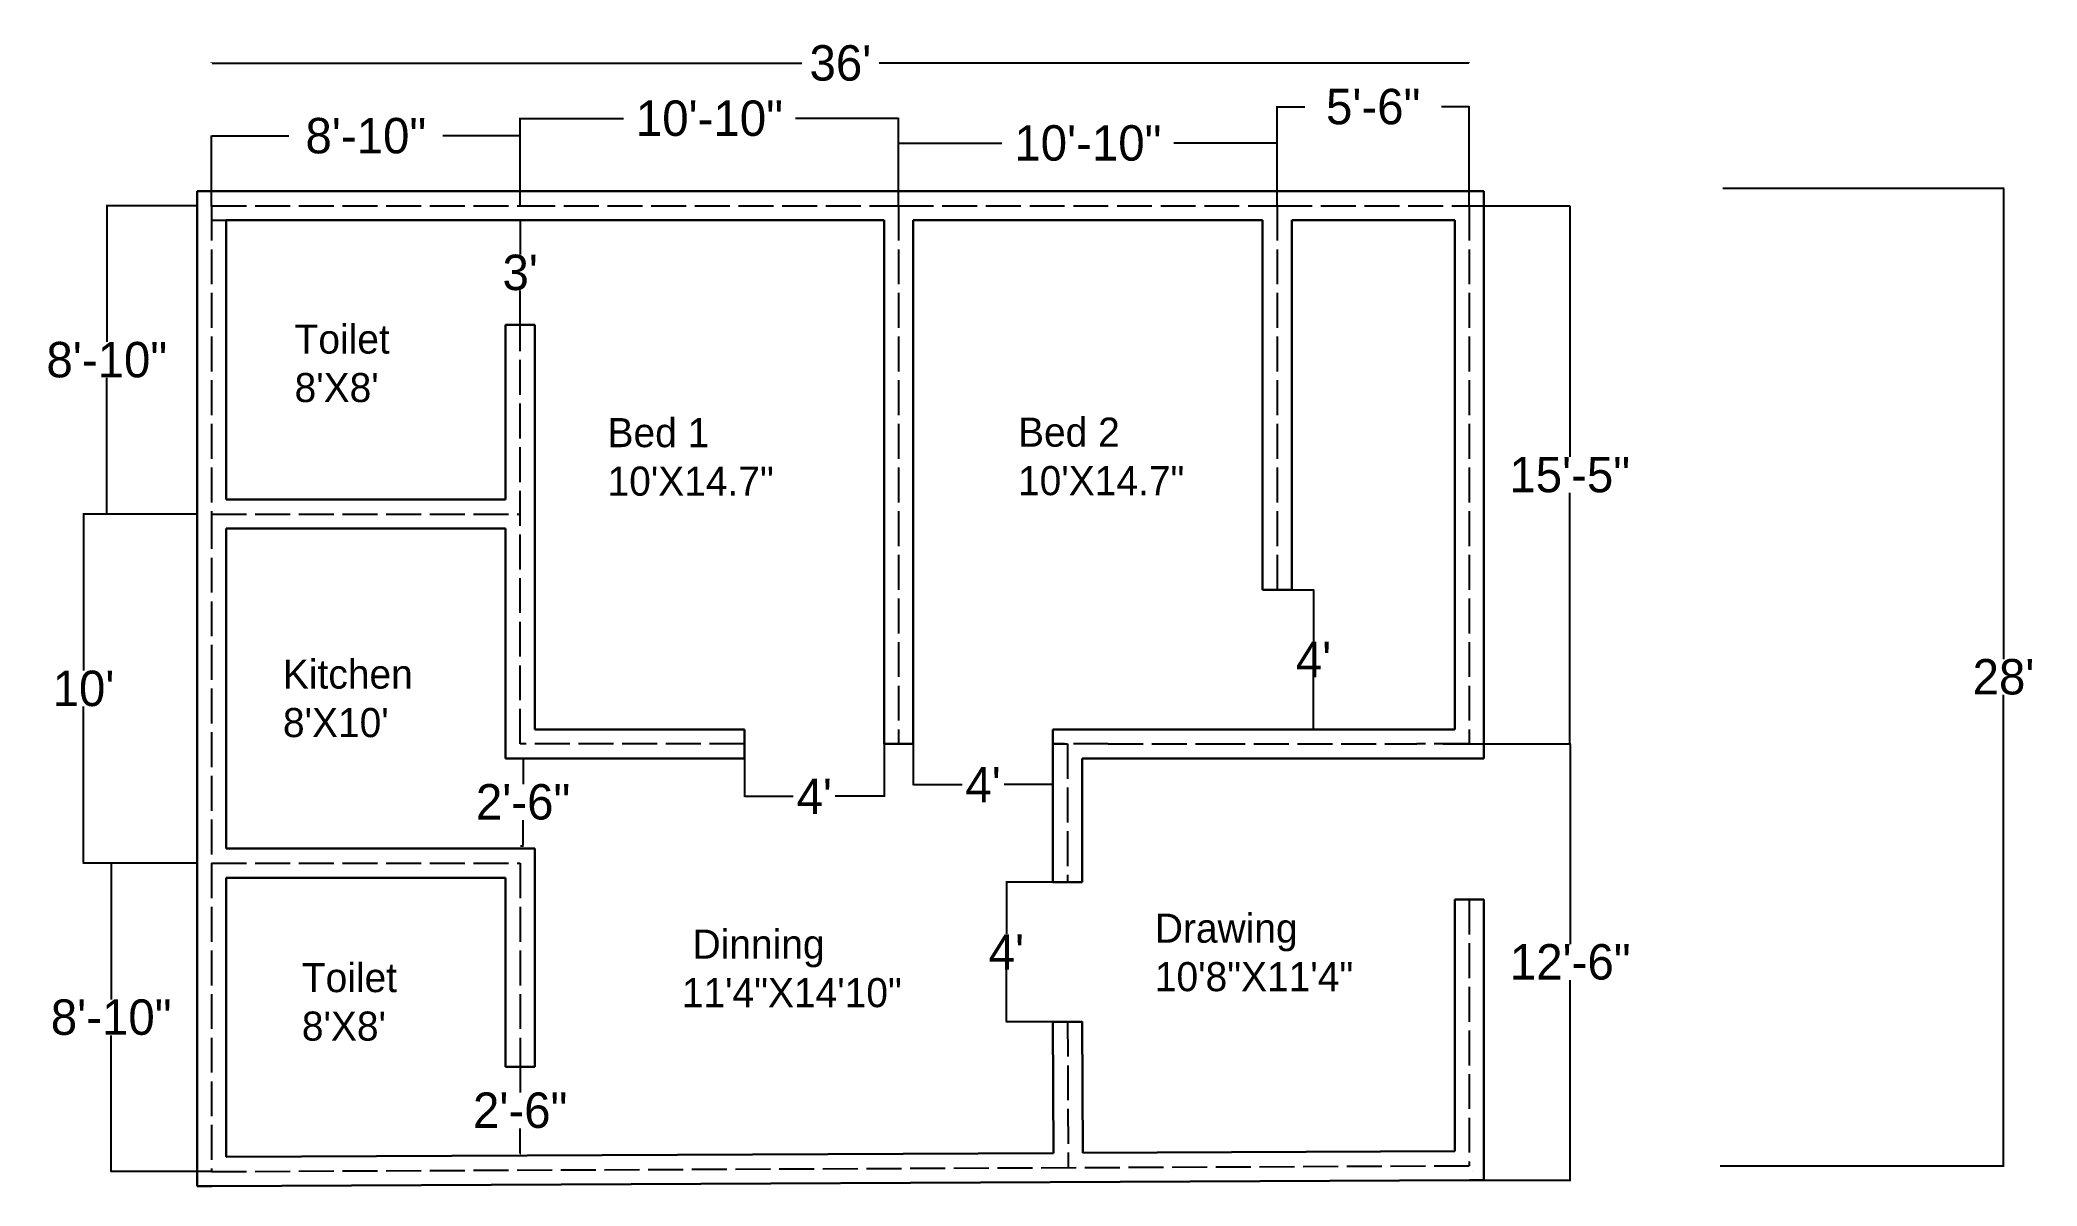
# Model space of a CAD drawing. Header units: feet. Extents: x 145 to 831, y 542 to 936.
import ezdxf

# ---------------------------------------------------------------- set-up
doc = ezdxf.new("R2010")
doc.units = ezdxf.units.FT
doc.header["$MEASUREMENT"] = 0
doc.linetypes.add('ACAD_ISO02W100', pattern=[15, 12, -3])
doc.layers.get('Defpoints').update_dxf_attribs({"linetype": 'ACAD_ISO02W100'})
doc.layers.add('Dimention', color=80, linetype='Continuous')
doc.layers.add('TEXT', color=2, linetype='Continuous')
doc.layers.add('OFFSET', color=255, linetype='Continuous', lineweight=30)
doc.dimstyles.get("Standard").update_dxf_attribs({"dimtxt": 12.18, "dimasz": 0.18, "dimexe": 0.18, "dimexo": 0.0625, "dimgap": 0.09, "dimtad": 0, "dimtih": 1, "dimtoh": 1, "dimdec": 4, "dimzin": 0, "dimdsep": 46, "dimlunit": 4, "dimtxsty": 'Standard', "dimcen": 0.09, "dimadec": 0, "dimazin": 0, "dimtfac": 1, "dimtdec": 4, "dimtofl": 0, "dimtmove": 0, "dimatfit": 3, "dimfxl": 1, "dimtolj": 1, "dimtzin": 0, "dimarcsym": 0})

# ---------------------------------------------------------------- blocks, each defined once
blk = doc.blocks.new('*D1')
at = {"layer": 'Defpoints', "color": 0}
for p in [(309.5, 903), (203.47, 878.82), (309.5, 879)]:
    blk.add_point(p, dxfattribs=at)
at = {"layer": 'Dimention', "color": 0, "lineweight": -2}
for p, q in [((203.47, 878.8825), (203.47, 903.18)), ((203.65, 903), (230.005, 903)), ((309.32, 903), (282.965, 903)), ((309.5, 879.0625), (309.5, 903.18))]:
    blk.add_line(p, q, dxfattribs=at)
at = {"layer": 'Dimention', "color": 0}
for points in [[(203.65, 903.03), (203.65, 902.97), (203.47, 903)], [(309.32, 903.03), (309.32, 902.97), (309.5, 903)]]:
    blk.add_solid(points, dxfattribs=at)
at = {"layer": 'Dimention', "color": 0, "insert": (256.485, 903), "char_height": 12.18, "attachment_point": 5}
blk.add_mtext('\\A1;8\'-10"', dxfattribs=at)
blk = doc.blocks.new('*D2')
at = {"layer": 'Defpoints', "color": 0}
for p in [(439.5, 909), (309.5, 879), (439.5, 879)]:
    blk.add_point(p, dxfattribs=at)
at = {"layer": 'Dimention', "color": 0, "lineweight": -2}
for p, q in [((309.5, 879.0625), (309.5, 909.18)), ((309.68, 909), (344.975, 909)), ((439.32, 909), (404.025, 909)), ((439.5, 879.0625), (439.5, 909.18))]:
    blk.add_line(p, q, dxfattribs=at)
at = {"layer": 'Dimention', "color": 0}
for points in [[(309.68, 909.03), (309.68, 908.97), (309.5, 909)], [(439.32, 909.03), (439.32, 908.97), (439.5, 909)]]:
    blk.add_solid(points, dxfattribs=at)
at = {"layer": 'Dimention', "color": 0, "insert": (374.5, 909), "char_height": 12.18, "attachment_point": 5}
blk.add_mtext('\\A1;10\'-10"', dxfattribs=at)
blk = doc.blocks.new('*D3')
at = {"layer": 'Defpoints', "color": 0}
for p in [(569.5, 900.5), (439.5, 879), (569.5, 879)]:
    blk.add_point(p, dxfattribs=at)
at = {"layer": 'Dimention', "color": 0, "lineweight": -2}
for p, q in [((439.5, 879.0625), (439.5, 900.68)), ((439.68, 900.5), (474.975, 900.5)), ((569.32, 900.5), (534.025, 900.5)), ((569.5, 879.0625), (569.5, 900.68))]:
    blk.add_line(p, q, dxfattribs=at)
at = {"layer": 'Dimention', "color": 0}
for points in [[(439.68, 900.53), (439.68, 900.47), (439.5, 900.5)], [(569.32, 900.53), (569.32, 900.47), (569.5, 900.5)]]:
    blk.add_solid(points, dxfattribs=at)
at = {"layer": 'Dimention', "color": 0, "insert": (504.5, 900.5), "char_height": 12.18, "attachment_point": 5}
blk.add_mtext('\\A1;10\'-10"', dxfattribs=at)
blk = doc.blocks.new('*D4')
at = {"layer": 'Defpoints', "color": 0}
for p in [(635.5, 913), (569.5, 879), (635.5, 879)]:
    blk.add_point(p, dxfattribs=at)
at = {"layer": 'Dimention', "color": 0, "lineweight": -2}
for p, q in [((569.5, 879.0625), (569.5, 913.18)), ((569.68, 913), (579.065, 913)), ((635.32, 913), (625.935, 913)), ((635.5, 879.0625), (635.5, 913.18))]:
    blk.add_line(p, q, dxfattribs=at)
at = {"layer": 'Dimention', "color": 0}
for points in [[(569.68, 913.03), (569.68, 912.97), (569.5, 913)], [(635.32, 913.03), (635.32, 912.97), (635.5, 913)]]:
    blk.add_solid(points, dxfattribs=at)
at = {"layer": 'Dimention', "color": 0, "insert": (602.5, 913), "char_height": 12.18, "attachment_point": 5}
blk.add_mtext('\\A1;5\'-6"', dxfattribs=at)
blk = doc.blocks.new('*D5')
at = {"layer": 'Defpoints', "color": 0}
for p in [(635.5, 879), (626.5, 694), (670, 694)]:
    blk.add_point(p, dxfattribs=at)
at = {"layer": 'Dimention', "color": 0, "lineweight": -2}
for p, q in [((635.5625, 879), (670.18, 879)), ((670, 878.82), (670, 792.68)), ((670, 694.18), (670, 780.32)), ((626.5625, 694), (670.18, 694))]:
    blk.add_line(p, q, dxfattribs=at)
at = {"layer": 'Dimention', "color": 0}
for points in [[(669.97, 878.82), (670.03, 878.82), (670, 879)], [(669.97, 694.18), (670.03, 694.18), (670, 694)]]:
    blk.add_solid(points, dxfattribs=at)
at = {"layer": 'Dimention', "color": 0, "insert": (670, 786.5), "char_height": 12.18, "attachment_point": 5}
blk.add_mtext('\\A1;15\'-5"', dxfattribs=at)
blk = doc.blocks.new('*D7')
at = {"layer": 'Defpoints', "color": 0}
for p in [(386.5, 694), (434.5, 694), (434.5, 676)]:
    blk.add_point(p, dxfattribs=at)
at = {"layer": 'Dimention', "color": 0, "lineweight": -2}
for p, q in [((386.5, 693.9375), (386.5, 675.82)), ((434.5, 693.9375), (434.5, 675.82)), ((386.68, 676), (403.305, 676)), ((434.32, 676), (417.695, 676))]:
    blk.add_line(p, q, dxfattribs=at)
at = {"layer": 'Dimention', "color": 0}
for points in [[(386.68, 676.03), (386.68, 675.97), (386.5, 676)], [(434.32, 676.03), (434.32, 675.97), (434.5, 676)]]:
    blk.add_solid(points, dxfattribs=at)
at = {"layer": 'Dimention', "color": 0, "insert": (410.5, 676), "char_height": 12.18, "attachment_point": 5}
blk.add_mtext("\\A1;4'", dxfattribs=at)
blk = doc.blocks.new('*D8')
at = {"layer": 'Defpoints', "color": 0}
for p in [(564.5, 747), (564.5, 699), (582, 699)]:
    blk.add_point(p, dxfattribs=at)
at = {"layer": 'Dimention', "color": 0, "lineweight": -2}
for p, q in [((564.5625, 747), (582.18, 747)), ((582, 746.82), (582, 729.18)), ((582, 699.18), (582, 716.82)), ((564.5625, 699), (582.18, 699))]:
    blk.add_line(p, q, dxfattribs=at)
at = {"layer": 'Dimention', "color": 0}
for points in [[(581.97, 746.82), (582.03, 746.82), (582, 747)], [(581.97, 699.18), (582.03, 699.18), (582, 699)]]:
    blk.add_solid(points, dxfattribs=at)
at = {"layer": 'Dimention', "color": 0, "insert": (582, 723), "char_height": 12.18, "attachment_point": 5}
blk.add_mtext("\\A1;4'", dxfattribs=at)
blk = doc.blocks.new('*D9')
at = {"layer": 'Defpoints', "color": 0}
for p in [(722.5, 885), (721.59, 549), (819, 549)]:
    blk.add_point(p, dxfattribs=at)
at = {"layer": 'Dimention', "color": 0, "lineweight": -2}
for p, q in [((722.56, 885), (819.18, 885)), ((819, 884.82), (819, 723.18)), ((819, 549.18), (819, 710.82)), ((721.65, 549), (819.18, 549))]:
    blk.add_line(p, q, dxfattribs=at)
at = {"layer": 'Dimention', "color": 0}
for points in [[(818.97, 884.82), (819.03, 884.82), (819, 885)], [(818.97, 549.18), (819.03, 549.18), (819, 549)]]:
    blk.add_solid(points, dxfattribs=at)
at = {"layer": 'Dimention', "color": 0, "insert": (819, 717), "char_height": 12.18, "attachment_point": 5}
blk.add_mtext("\\A1;28'", dxfattribs=at)
blk = doc.blocks.new('*D10')
at = {"layer": 'Defpoints', "color": 0}
for p in [(640.5, 694), (670.18, 694), (640.5, 544)]:
    blk.add_point(p, dxfattribs=at)
at = {"layer": 'Dimention', "color": 0, "lineweight": -2}
for p, q in [((640.56, 694), (670.36, 694)), ((670.18, 693.82), (670.18, 625.18)), ((670.18, 544.18), (670.18, 612.82)), ((640.56, 544), (670.36, 544))]:
    blk.add_line(p, q, dxfattribs=at)
at = {"layer": 'Dimention', "color": 0}
for points in [[(670.15, 693.82), (670.21, 693.82), (670.18, 694)], [(670.15, 544.18), (670.21, 544.18), (670.18, 544)]]:
    blk.add_solid(points, dxfattribs=at)
at = {"layer": 'Dimention', "color": 0, "insert": (670.18, 619), "char_height": 12.18, "attachment_point": 5}
blk.add_mtext('\\A1;12\'-6"', dxfattribs=at)
blk = doc.blocks.new('*D11')
at = {"layer": 'Defpoints', "color": 0}
for p in [(167.5, 879), (198.5, 879), (198.5, 773)]:
    blk.add_point(p, dxfattribs=at)
at = {"layer": 'Dimention', "color": 0, "lineweight": -2}
for p, q in [((198.4375, 879), (167.32, 879)), ((167.5, 878.82), (167.5, 832.18)), ((167.5, 773.18), (167.5, 819.82)), ((198.4375, 773), (167.32, 773))]:
    blk.add_line(p, q, dxfattribs=at)
at = {"layer": 'Dimention', "color": 0}
for points in [[(167.47, 878.82), (167.53, 878.82), (167.5, 879)], [(167.47, 773.18), (167.53, 773.18), (167.5, 773)]]:
    blk.add_solid(points, dxfattribs=at)
at = {"layer": 'Dimention', "color": 0, "insert": (167.5, 826), "char_height": 12.18, "attachment_point": 5}
blk.add_mtext('\\A1;8\'-10"', dxfattribs=at)
blk = doc.blocks.new('*D12')
at = {"layer": 'Defpoints', "color": 0}
for p in [(198.4375, 773), (159.5, 653), (198.5, 653)]:
    blk.add_point(p, dxfattribs=at)
at = {"layer": 'Dimention', "color": 0, "lineweight": -2}
for p, q in [((198.375, 773), (159.32, 773)), ((159.5, 772.82), (159.5, 719.18)), ((159.5, 653.18), (159.5, 706.82)), ((198.4375, 653), (159.32, 653))]:
    blk.add_line(p, q, dxfattribs=at)
at = {"layer": 'Dimention', "color": 0}
for points in [[(159.47, 772.82), (159.53, 772.82), (159.5, 773)], [(159.47, 653.18), (159.53, 653.18), (159.5, 653)]]:
    blk.add_solid(points, dxfattribs=at)
at = {"layer": 'Dimention', "color": 0, "insert": (159.5, 713), "char_height": 12.18, "attachment_point": 5}
blk.add_mtext("\\A1;10'", dxfattribs=at)
blk = doc.blocks.new('*D13')
at = {"layer": 'Defpoints', "color": 0}
for p in [(198.4375, 653), (169, 547), (203.5, 547)]:
    blk.add_point(p, dxfattribs=at)
at = {"layer": 'Dimention', "color": 0, "lineweight": -2}
for p, q in [((198.375, 653), (168.82, 653)), ((169, 652.82), (169, 606.18)), ((169, 547.18), (169, 593.82)), ((203.4375, 547), (168.82, 547))]:
    blk.add_line(p, q, dxfattribs=at)
at = {"layer": 'Dimention', "color": 0}
for points in [[(168.97, 652.82), (169.03, 652.82), (169, 653)], [(168.97, 547.18), (169.03, 547.18), (169, 547)]]:
    blk.add_solid(points, dxfattribs=at)
at = {"layer": 'Dimention', "color": 0, "insert": (169, 600), "char_height": 12.18, "attachment_point": 5}
blk.add_mtext('\\A1;8\'-10"', dxfattribs=at)
blk = doc.blocks.new('*D14')
at = {"layer": 'Defpoints', "color": 0}
for p in [(203.47, 928), (635.5, 928), (635.5, 928)]:
    blk.add_point(p, dxfattribs=at)
at = {"layer": 'Dimention', "color": 0, "lineweight": -2}
for p, q in [((203.47, 928.0625), (203.47, 928.18)), ((203.65, 928), (406.2, 928)), ((635.32, 928), (432.77, 928)), ((635.5, 928.0625), (635.5, 928.18))]:
    blk.add_line(p, q, dxfattribs=at)
at = {"layer": 'Dimention', "color": 0}
for points in [[(203.65, 928.03), (203.65, 927.97), (203.47, 928)], [(635.32, 928.03), (635.32, 927.97), (635.5, 928)]]:
    blk.add_solid(points, dxfattribs=at)
at = {"layer": 'Dimention', "color": 0, "insert": (419.485, 928), "char_height": 12.18, "attachment_point": 5}
blk.add_mtext("\\A1;36'", dxfattribs=at)
blk = doc.blocks.new('*D15')
at = {"layer": 'Defpoints', "color": 0}
for p in [(444.5, 694), (492.5, 689), (492.5, 680)]:
    blk.add_point(p, dxfattribs=at)
at = {"layer": 'Dimention', "color": 0, "lineweight": -2}
for p, q in [((444.5, 693.9375), (444.5, 679.82)), ((492.5, 688.9375), (492.5, 679.82)), ((444.68, 680), (461.305, 680)), ((492.32, 680), (475.695, 680))]:
    blk.add_line(p, q, dxfattribs=at)
at = {"layer": 'Dimention', "color": 0}
for points in [[(444.68, 680.03), (444.68, 679.97), (444.5, 680)], [(492.32, 680.03), (492.32, 679.97), (492.5, 680)]]:
    blk.add_solid(points, dxfattribs=at)
at = {"layer": 'Dimention', "color": 0, "insert": (468.5, 680), "char_height": 12.18, "attachment_point": 5}
blk.add_mtext("\\A1;4'", dxfattribs=at)
blk = doc.blocks.new('*D16')
at = {"layer": 'Defpoints', "color": 0}
for p in [(497.5, 646.5), (476.5, 598.5), (497.5, 598.5)]:
    blk.add_point(p, dxfattribs=at)
at = {"layer": 'Dimention', "color": 0, "lineweight": -2}
for p, q in [((497.4375, 646.5), (476.32, 646.5)), ((476.5, 646.32), (476.5, 628.68)), ((476.5, 598.68), (476.5, 616.32)), ((497.4375, 598.5), (476.32, 598.5))]:
    blk.add_line(p, q, dxfattribs=at)
at = {"layer": 'Dimention', "color": 0}
for points in [[(476.47, 646.32), (476.53, 646.32), (476.5, 646.5)], [(476.47, 598.68), (476.53, 598.68), (476.5, 598.5)]]:
    blk.add_solid(points, dxfattribs=at)
at = {"layer": 'Dimention', "color": 0, "insert": (476.5, 622.5), "char_height": 12.18, "attachment_point": 5}
blk.add_mtext("\\A1;4'", dxfattribs=at)
blk = doc.blocks.new('*D17')
at = {"layer": 'Defpoints', "color": 0}
for p in [(309.5, 874), (309.5, 838), (309.5, 838)]:
    blk.add_point(p, dxfattribs=at)
at = {"layer": 'Dimention', "color": 0, "lineweight": -2}
for p, q in [((309.4375, 874), (309.32, 874)), ((309.5, 873.82), (309.5, 862.18)), ((309.5, 838.18), (309.5, 849.82)), ((309.4375, 838), (309.32, 838))]:
    blk.add_line(p, q, dxfattribs=at)
at = {"layer": 'Dimention', "color": 0}
for points in [[(309.47, 873.82), (309.53, 873.82), (309.5, 874)], [(309.47, 838.18), (309.53, 838.18), (309.5, 838)]]:
    blk.add_solid(points, dxfattribs=at)
at = {"layer": 'Dimention', "color": 0, "insert": (309.5, 856), "char_height": 12.18, "attachment_point": 5}
blk.add_mtext("\\A1;3'", dxfattribs=at)
blk = doc.blocks.new('*D18')
at = {"layer": 'Defpoints', "color": 0}
for p in [(309.5, 583), (309.5, 553), (309.5, 553)]:
    blk.add_point(p, dxfattribs=at)
at = {"layer": 'Dimention', "color": 0, "lineweight": -2}
for p, q in [((309.5, 582.82), (309.5, 574.18)), ((309.56, 583), (309.68, 583)), ((309.5, 553.18), (309.5, 561.82)), ((309.56, 553), (309.68, 553))]:
    blk.add_line(p, q, dxfattribs=at)
at = {"layer": 'Dimention', "color": 0}
for points in [[(309.47, 582.82), (309.53, 582.82), (309.5, 583)], [(309.47, 553.18), (309.53, 553.18), (309.5, 553)]]:
    blk.add_solid(points, dxfattribs=at)
at = {"layer": 'Dimention', "color": 0, "insert": (309.5, 568), "char_height": 12.18, "attachment_point": 5}
blk.add_mtext('\\A1;2\'-6"', dxfattribs=at)
blk = doc.blocks.new('*D19')
at = {"layer": 'Defpoints', "color": 0}
for p in [(309.5, 689), (309.5, 659), (310.5, 659)]:
    blk.add_point(p, dxfattribs=at)
at = {"layer": 'Dimention', "color": 0, "lineweight": -2}
for p, q in [((309.5625, 689), (310.68, 689)), ((310.5, 688.82), (310.5, 680.18)), ((310.5, 659.18), (310.5, 667.82)), ((309.5625, 659), (310.68, 659))]:
    blk.add_line(p, q, dxfattribs=at)
at = {"layer": 'Dimention', "color": 0}
for points in [[(310.47, 688.82), (310.53, 688.82), (310.5, 689)], [(310.47, 659.18), (310.53, 659.18), (310.5, 659)]]:
    blk.add_solid(points, dxfattribs=at)
at = {"layer": 'Dimention', "color": 0, "insert": (310.5, 674), "char_height": 12.18, "attachment_point": 5}
blk.add_mtext('\\A1;2\'-6"', dxfattribs=at)

msp = doc.modelspace()

# ---------------------------------------------------------------- linework, layer by layer
at = {"layer": 'Defpoints'}
for p, q in [((203.5, 879), (203.5, 773)), ((309.5, 879), (439.5, 879)), ((439.5, 879), (439.5, 694)), ((439.5, 879), (569.5, 879)), ((569.5, 879), (635.5, 879)), ((569.5, 879), (569.5, 747)), ((635.5, 879), (635.5, 694)), ((574.5, 874), (574.5, 747)), ((574.5, 874), (574.5, 747)), ((309.5, 694), (309.5, 838)), ((203.5, 773), (309.5, 773)), ((203.5, 773), (203.5, 653)), ((386.5, 694), (309.5, 694)), ((511.5, 694), (492.5, 694)), ((492.5, 694), (497.5, 694)), ((497.5, 694), (497.5, 646.5)), ((511.5, 694), (546.5, 694)), ((546.5, 694), (617.5, 694)), ((635.5, 694), (617.5, 694)), ((203.5, 653), (309.5, 653)), ((203.5, 653), (203.5, 547)), ((309.5, 653), (309.5, 583)), ((635.5, 640.5), (635.5, 549.00123)), ((497.5, 598.5), (497.73226, 548.36302)), ((203.5, 547), (635.5, 549.00123)), ((635.5, 549.00123), (635.5, 549.00123)), ((203.5, 547), (203.5, 547)), ((636.5, 547), (636.5, 547))]:
    msp.add_line(p, q, dxfattribs=at)
for points in [[(203.5, 879), (309.5, 879)], [(203.5, 874), (309.5, 874)], [(203.5, 874), (309.5, 874)], [(203.5, 874), (309.5, 874)]]:
    msp.add_lwpolyline(points, dxfattribs=at)
at = {"layer": 'OFFSET'}
for p, q in [((203.5, 884), (198.5, 884)), ((198.5, 884), (198.5, 879)), ((198.5, 879), (198.5, 773)), ((309.5, 884), (439.5, 884)), ((439.5, 884), (569.5, 884)), ((569.5, 884), (635.5, 884)), ((635.5, 884), (640.5, 884)), ((640.5, 884), (640.5, 879)), ((640.5, 879), (640.5, 694)), ((208.5, 874), (208.5, 778)), ((309.5, 874), (434.5, 874)), ((434.5, 874), (434.5, 694)), ((444.5, 874), (444.5, 694)), ((444.5, 874), (564.5, 874)), ((564.5, 874), (564.5, 747)), ((574.5, 874), (574.5, 747)), ((574.5, 874), (630.5, 874)), ((630.5, 874), (630.5, 699)), ((304.5, 838), (314.5, 838)), ((304.5, 778), (304.5, 838)), ((314.5, 699), (314.5, 838)), ((208.5, 778), (304.5, 778)), ((198.5, 773), (198.5, 653)), ((208.5, 768), (304.5, 768)), ((208.5, 768), (208.5, 658)), ((304.5, 694), (304.5, 768)), ((564.5, 747), (574.5, 747)), ((304.5, 694), (304.5, 689)), ((386.5, 699), (314.5, 699)), ((386.5, 689), (386.5, 699)), ((434.5, 694), (444.5, 694)), ((511.5, 699), (492.5, 699)), ((492.5, 689), (492.5, 699)), ((492.5, 694), (492.5, 646.5)), ((511.5, 699), (516.5, 699)), ((516.5, 699), (546.5, 699)), ((546.5, 699), (617.5, 699)), ((630.5, 699), (617.5, 699)), ((640.5, 689), (640.5, 694)), ((304.5, 689), (309.5, 689)), ((386.5, 689), (309.5, 689)), ((511.5, 689), (502.5, 689)), ((502.5, 689), (502.5, 646.5)), ((502.5, 689), (502.5, 646.5)), ((511.5, 689), (546.5, 689)), ((546.5, 689), (617.5, 689)), ((635.5, 689), (617.5, 689)), ((635.5, 689), (640.5, 689)), ((198.5, 653), (198.5, 547)), ((208.5, 658), (309.5, 658)), ((314.5, 658), (309.5, 658)), ((314.5, 653), (314.5, 658)), ((314.5, 653), (314.5, 583)), ((208.5, 648), (304.5, 648)), ((208.5, 648), (208.5, 552.02322)), ((304.5, 648), (304.5, 583)), ((492.5, 646.5), (502.5, 646.5)), ((630.5, 640.5), (630.5, 553.97812)), ((630.5, 640.5), (640.5, 640.5)), ((640.5, 640.5), (640.5, 549.00123)), ((492.50005, 598.47684), (492.70915, 553.33981)), ((492.50005, 598.47684), (502.49995, 598.47684)), ((502.49995, 598.52316), (502.70904, 553.38613)), ((304.5, 583), (314.5, 583)), ((208.5, 552.02322), (492.70915, 553.33981)), ((502.70904, 553.38613), (630.5, 553.97812)), ((640.5, 544.00128), (640.5, 549.00123)), ((198.5, 547), (198.5, 542.00005)), ((198.5, 542.00005), (203.52316, 542.00005)), ((203.52316, 542.00005), (635.52316, 544.00128)), ((635.52316, 544.00128), (640.5, 544.00128))]:
    msp.add_line(p, q, dxfattribs=at)
for points in [[(203.5, 884), (309.5, 884)], [(208.5, 874), (309.5, 874)]]:
    msp.add_lwpolyline(points, dxfattribs=at)

# ---------------------------------------------------------------- texts
at = {"layer": 'TEXT', "char_height": 10, "attachment_point": 1}
for s, insert, width in [("Toilet\\P8'X8'", (232, 838.16667), 434), ('Bed 1\\P10\'X14.7"', (339.5, 806), 434), ('Bed 2\\P10\'X14.7"', (480.5, 806.16667), 434), ("Kitchen\\P8'X10'", (228, 723), 434), ('Drawing\\P10\'8"X11\'4"', (527.5, 635.66667), 75.4999994), (' Dinning\\P11\'4"X14\'10"', (365, 630.16667), 434), ("Toilet\\P8'X8'", (234.5, 618.66667), 434)]:
    msp.add_mtext(s, dxfattribs=dict(at, insert=insert, width=width))

# ---------------------------------------------------------------- dimensions: what is measured, and where the dimension line sits
at = {"layer": 'Dimention'}
for base, p1, p2, picture, middle in [((635.5, 928), (203.47, 928), (635.5, 928), '*D14', (419.485, 928)), ((635.5, 913), (569.5, 879), (635.5, 879), '*D4', (602.5, 913)), ((439.5, 909), (309.5, 879), (439.5, 879), '*D2', (374.5, 909)), ((309.5, 903), (203.47, 878.82), (309.5, 879), '*D1', (256.485, 903)), ((569.5, 900.5), (439.5, 879), (569.5, 879), '*D3', (504.5, 900.5)), ((434.5, 676), (386.5, 694), (434.5, 694), '*D7', (410.5, 676)), ((492.5, 680), (444.5, 694), (492.5, 689), '*D15', (468.5, 680))]:
    dim = msp.add_linear_dim(base=base, p1=p1, p2=p2, dimstyle='Standard', dxfattribs=at)
    dim.commit()
    dim.dimension.update_dxf_attribs({"geometry": picture, "text_midpoint": middle})
for base, p1, p2, picture, middle in [((819, 549.00123), (722.5, 885), (721.59067, 549.00123), '*D9', (819, 717.00062)), ((167.5, 879), (198.5, 773), (198.5, 879), '*D11', (167.5, 826)), ((670, 694), (635.5, 879), (626.5, 694), '*D5', (670, 786.5)), ((309.5, 838), (309.5, 874), (309.5, 838), '*D17', (309.5, 856)), ((159.5, 653), (198.4375, 773), (198.5, 653), '*D12', (159.5, 713)), ((582, 699), (564.5, 747), (564.5, 699), '*D8', (582, 723)), ((670.18, 694), (640.5, 544.00128), (640.5, 694), '*D10', (670.18, 619.00064)), ((310.5, 659), (309.5, 689), (309.5, 659), '*D19', (310.5, 674)), ((169, 547), (198.4375, 653), (203.5, 547), '*D13', (169, 600)), ((476.5, 598.5), (497.5, 646.5), (497.5, 598.5), '*D16', (476.5, 622.5)), ((309.50236, 553), (309.5, 583), (309.5, 553), '*D18', (309.50236, 568))]:
    dim = msp.add_linear_dim(base=base, p1=p1, p2=p2, angle=90, dimstyle='Standard', dxfattribs=at)
    dim.commit()
    dim.dimension.update_dxf_attribs({"geometry": picture, "text_midpoint": middle})

doc.saveas('drawing.dxf')
